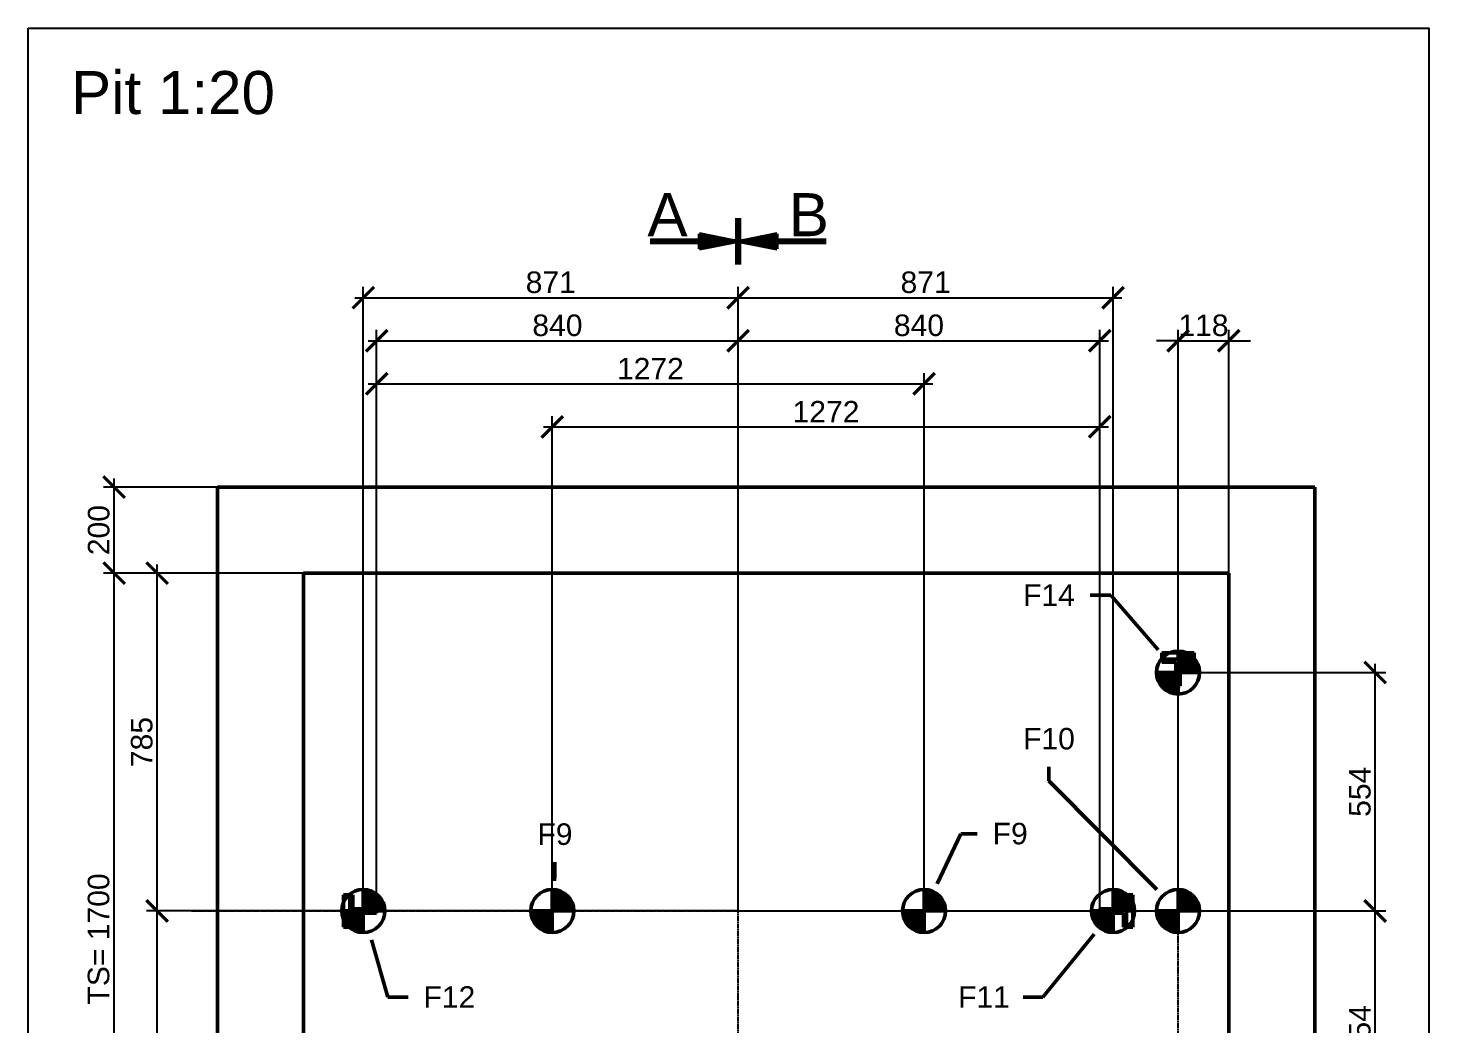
# Model space of a CAD drawing. Header units: millimetres. Extents: x -2854 to 202754, y -48725 to 27067.
# Drawn here: x 7482 to 10737, y -41359 to -39042 of the extents above; entities that cross this region are included whole.
import ezdxf

# ---------------------------------------------------------------- set-up
doc = ezdxf.new("R2010")
doc.units = ezdxf.units.MM
doc.linetypes.add('AM_ISO08W050', pattern=[18, 12, -1.5, 3, -1.5])
for name, color, linetype, lineweight in [('AM_0', 7, 'Continuous', 50), ('AM_5', 3, 'Continuous', 25), ('LDCar-AM_0', 7, 'Continuous', 50), ('LDCar-AM_7', 4, 'AM_ISO08W050', 25), ('LDGuides-AM_0', 7, 'Continuous', 50), ('LDShaft-AM_0', 7, 'Continuous', 50), ('LDShaft-AM_5', 3, 'Continuous', 25), ('LDShaft-AM_7', 4, 'AM_ISO08W050', 25)]:
    doc.layers.add(name, color=color, linetype=linetype, lineweight=lineweight)
doc.layers.add('AM_VIEWS', color=1, linetype='Continuous', lineweight=25, plot=False)
doc.styles.add('LD', font='ARIALUNI.ttf')
doc.styles.get("Standard").update_dxf_attribs({"font": 'ARIALUNI.ttf'})
doc.dimstyles.new('LIFT', dxfattribs={"dimtxt": 2.5, "dimasz": 2.5, "dimexe": 1.25, "dimexo": 0, "dimgap": 0.5, "dimtad": 1, "dimdec": 0, "dimzin": 1, "dimdsep": 46, "dimtxsty": 'LD', "dimblk": 'ARCHTICK', "dimcen": 0, "dimdle": 1, "dimclrd": 3, "dimclre": 3, "dimclrt": 4, "dimadec": 0, "dimazin": 0, "dimtp": 0.1, "dimtm": 0.1, "dimtfac": 0.71, "dimtdec": 0, "dimtix": 1, "dimtmove": 0, "dimatfit": 3, "dimfxl": 1, "dimtolj": 1, "dimarcsym": 0})
doc.dimstyles.new('LIFT$0', dxfattribs={"dimtxt": 2.5, "dimasz": 2.5, "dimexe": 1.25, "dimexo": 0, "dimgap": 0.5, "dimtad": 1, "dimdec": 0, "dimzin": 1, "dimdsep": 46, "dimtxsty": 'LD', "dimblk1": 'ARCHTICK', "dimblk2": 'ARCHTICK', "dimsah": 1, "dimcen": 0, "dimdle": 1, "dimclrd": 3, "dimclre": 3, "dimclrt": 4, "dimadec": 0, "dimazin": 0, "dimtp": 0.1, "dimtm": 0.1, "dimtfac": 0.71, "dimtdec": 0, "dimtix": 1, "dimtmove": 0, "dimatfit": 3, "dimfxl": 1, "dimtolj": 1, "dimarcsym": 0})

# ---------------------------------------------------------------- blocks, each defined once
blk = doc.blocks.new('LD_20260610082219_00000029')
at = {"layer": 'LDShaft-AM_0'}
for p, q in [((0, 1900), (-200, 1900)), ((-200, 1900), (-200, -200)), ((2150, 1900), (0, 1900)), ((2350, 1900), (2150, 1900)), ((2350, -200), (2350, 1900)), ((0, 1700), (0, 0)), ((0, 0), (0, 1700)), ((0, 1700), (2150, 1700)), ((2150, 0), (2150, 1700)), ((2150, 1700), (2150, 0)), ((0, 0), (2150, 0)), ((420, 0), (0, 0)), ((1600, 0), (420, 0)), ((420, -200), (420, 0)), ((1662.5, 0), (1600, 0)), ((1600, 0), (1600, -200)), ((1687.5, 0), (1662.5, 0)), ((1662.5, -200), (1662.5, 0)), ((2150, 0), (1687.5, 0)), ((1687.5, 0), (1687.5, -200)), ((-200, -200), (0, -200)), ((0, -200), (420, -200)), ((420, -200), (1600, -200)), ((1600, -200), (1662.5, -200)), ((1662.5, -200), (1687.5, -200)), ((1687.5, -200), (2150, -200)), ((2150, -200), (2350, -200))]:
    blk.add_line(p, q, dxfattribs=at)
blk = doc.blocks.new('LD_20260610082219_0000002D')
at = {"layer": 'LDGuides-AM_0'}
for p, q in [((31, 37.5), (24, 37.5)), ((24, 37.5), (24, 5)), ((31, -37.5), (31, 37.5)), ((24, 5), (-31, 5)), ((-31, 5), (-31, -5)), ((-31, -5), (24, -5)), ((24, -5), (24, -37.5)), ((24, -37.5), (31, -37.5))]:
    blk.add_line(p, q, dxfattribs=at)
blk = doc.blocks.new('LD_20260610082219_0000002E')
at = {"layer": 'AM_0'}
for p, q in [((15, 37.5), (0, 37.5)), ((0, 37.5), (0, -37.5)), ((15, -37.5), (15, 37.5)), ((0, -37.5), (15, -37.5))]:
    blk.add_line(p, q, dxfattribs=at)
blk = doc.blocks.new('LD_FORCE_TOP')
for p, q in [((0, 50), (0, -50)), ((0, 44.2), (5.5, 49.7)), ((0, 35.4), (12.9, 48.3)), ((0, 26.5), (19.5, 46)), ((0, 17.7), (25.4, 43.1)), ((0, 8.8), (30.7, 39.5)), ((0, 0), (35.4, 35.4)), ((-50, 0), (50, 0)), ((-49.7, -5.5), (-44.2, 0)), ((-48.3, -12.9), (-35.4, 0)), ((-46, -19.5), (-26.5, 0)), ((-43.1, -25.4), (-17.7, 0)), ((-39.5, -30.7), (-8.8, 0)), ((8.8, 0), (39.5, 30.7)), ((17.7, 0), (43.1, 25.4)), ((26.5, 0), (46, 19.5)), ((35.4, 0), (48.3, 12.9)), ((44.2, 0), (49.7, 5.5)), ((-35.4, -35.4), (0, 0)), ((-30.7, -39.5), (0, -8.8)), ((-25.4, -43.1), (0, -17.7)), ((-19.5, -46), (0, -26.5)), ((-12.9, -48.3), (0, -35.4)), ((-5.5, -49.7), (0, -44.2))]:
    blk.add_line(p, q)
blk.add_circle((0, 0), 50)
blk.add_solid([(0, 0), (0, 0), (0, 0)])
blk = doc.blocks.new('LD_20260610082219_00000031')
at = {"layer": 'LDCar-AM_0'}
blk.add_blockref('LD_FORCE_TOP', (0, 0), dxfattribs=at)
blk = doc.blocks.new('LD_20260610082219_00000033')
at = {"layer": 'LDGuides-AM_0'}
for p, q in [((-24, 37.5), (-31, 37.5)), ((-31, 37.5), (-31, -37.5)), ((-24, 5), (-24, 37.5)), ((31, 5), (-24, 5)), ((31, -5), (31, 5)), ((-24, -5), (31, -5)), ((-24, -37.5), (-24, -5)), ((-31, -37.5), (-24, -37.5))]:
    blk.add_line(p, q, dxfattribs=at)
blk = doc.blocks.new('LD_20260610082219_00000034')
at = {"layer": 'AM_0'}
for p, q in [((0, 37.5), (-15, 37.5)), ((-15, 37.5), (-15, -37.5)), ((0, -37.5), (0, 37.5)), ((-15, -37.5), (0, -37.5))]:
    blk.add_line(p, q, dxfattribs=at)
blk = doc.blocks.new('LD_20260610082219_00000037')
at = {"layer": 'LDCar-AM_0'}
blk.add_blockref('LD_FORCE_TOP', (0, 0), dxfattribs=at)
blk = doc.blocks.new('LD_20260610082219_0000003B')
at = {"layer": 'LDCar-AM_0'}
blk.add_blockref('LD_FORCE_TOP', (0, 0), dxfattribs=at)
blk = doc.blocks.new('LD_20260610082219_0000003F')
at = {"layer": 'LDCar-AM_0'}
blk.add_blockref('LD_FORCE_TOP', (0, 0), dxfattribs=at)
blk = doc.blocks.new('LD_20260610082219_00000040')
at = {"layer": 'LDShaft-AM_7'}
for p, q in [((0, -1175), (0, 1045)), ((-1270, 0), (1400, 0))]:
    blk.add_line(p, q, dxfattribs=at)
blk = doc.blocks.new('LD_20260610082219_00000044')
at = {"layer": 'LDCar-AM_7'}
blk.add_line((0, -614), (0, 614), dxfattribs=at)
blk = doc.blocks.new('LD_20260610082219_0000004C')
at = {"layer": 'LDGuides-AM_0'}
for p, q in [((37.5, 31), (-37.5, 31)), ((-37.5, 31), (-37.5, 24)), ((-37.5, 24), (-5, 24)), ((-5, 24), (-5, -31)), ((5, -31), (5, 24)), ((5, 24), (37.5, 24)), ((37.5, 24), (37.5, 31)), ((-5, -31), (5, -31))]:
    blk.add_line(p, q, dxfattribs=at)
blk = doc.blocks.new('LD_20260610082219_0000004D')
at = {"layer": 'AM_0'}
for p, q in [((37.5, 15), (-37.5, 15)), ((-37.5, 15), (-37.5, 0)), ((-37.5, 0), (37.5, 0)), ((37.5, 0), (37.5, 15))]:
    blk.add_line(p, q, dxfattribs=at)
blk = doc.blocks.new('LD_20260610082219_00000050')
at = {"layer": 'LDCar-AM_0'}
blk.add_blockref('LD_FORCE_TOP', (0, 0), dxfattribs=at)
blk = doc.blocks.new('LD_20260610082219_00000054')
at = {"layer": 'LDCar-AM_0'}
blk.add_blockref('LD_FORCE_TOP', (0, 0), dxfattribs=at)
blk = doc.blocks.new('_ArchTick')
at = {"color": 0, "linetype": 'ByBlock', "const_width": 0.15}
blk.add_lwpolyline([(-0.5, -0.5), (0.5, 0.5)], dxfattribs=at)
blk = doc.blocks.new('*D1542')
at = {"layer": 'Defpoints', "color": 0, "transparency": 16777216}
for p in [(7781.8, -41093.8), (9131.8, -41093.8), (9131.8, -42008.8)]:
    blk.add_point(p, dxfattribs=at)
at = {"layer": 'LDShaft-AM_5', "color": 3, "lineweight": -2, "transparency": 16777216}
for p, q in [((7781.8, -42028.8), (7781.8, -41073.8)), ((9131.8, -41093.8), (7756.8, -41093.8)), ((9131.8, -42008.8), (7756.8, -42008.8))]:
    blk.add_line(p, q, dxfattribs=at)
at = {"layer": 'LDShaft-AM_5', "color": 3, "lineweight": -2, "transparency": 16777216, "xscale": 50, "yscale": 50, "zscale": 50}
for p, rotation in [((7781.8, -41093.8), 90), ((7781.8, -42008.8), 270)]:
    blk.add_blockref('_ArchTick', p, dxfattribs=dict(at, rotation=rotation))
at = {"layer": 'LDShaft-AM_5', "color": 4, "transparency": 16777216, "insert": (7746.2, -41551.3), "char_height": 50, "attachment_point": 5, "rotation": 90, "style": 'LD'}
blk.add_mtext('\\A1;915', dxfattribs=at)
blk = doc.blocks.new('*D1543')
at = {"layer": 'Defpoints', "color": 0, "transparency": 16777216}
for p in [(7781.8, -40308.8), (9131.8, -40308.8), (7806.8, -41093.8)]:
    blk.add_point(p, dxfattribs=at)
at = {"layer": 'LDShaft-AM_5', "color": 3, "lineweight": -2, "transparency": 16777216}
for p, q in [((7781.8, -41113.8), (7781.8, -40288.8)), ((9131.8, -40308.8), (7756.8, -40308.8)), ((7806.8, -41093.8), (7756.8, -41093.8))]:
    blk.add_line(p, q, dxfattribs=at)
at = {"layer": 'LDShaft-AM_5', "color": 3, "lineweight": -2, "transparency": 16777216, "xscale": 50, "yscale": 50, "zscale": 50}
for p, rotation in [((7781.8, -40308.8), 90), ((7781.8, -41093.8), 270)]:
    blk.add_blockref('_ArchTick', p, dxfattribs=dict(at, rotation=rotation))
at = {"layer": 'LDShaft-AM_5', "color": 4, "transparency": 16777216, "insert": (7746.2, -40701.3), "char_height": 50, "attachment_point": 5, "rotation": 90, "style": 'LD'}
blk.add_mtext('\\A1;785', dxfattribs=at)
blk = doc.blocks.new('*D1545')
at = {"layer": 'Defpoints', "color": 0, "transparency": 16777216}
for p in [(7681.8, -40308.8), (8121.8, -40308.8), (8121.8, -42008.8)]:
    blk.add_point(p, dxfattribs=at)
at = {"layer": 'LDShaft-AM_5', "color": 3, "lineweight": -2, "transparency": 16777216}
for p, q in [((7681.8, -42028.8), (7681.8, -40288.8)), ((8121.8, -40308.8), (7656.8, -40308.8)), ((8121.8, -42008.8), (7656.8, -42008.8))]:
    blk.add_line(p, q, dxfattribs=at)
at = {"layer": 'LDShaft-AM_5', "color": 3, "lineweight": -2, "transparency": 16777216, "xscale": 50, "yscale": 50, "zscale": 50}
for p, rotation in [((7681.8, -40308.8), 90), ((7681.8, -42008.8), 270)]:
    blk.add_blockref('_ArchTick', p, dxfattribs=dict(at, rotation=rotation))
at = {"layer": 'LDShaft-AM_5', "color": 4, "transparency": 16777216, "insert": (7645.9, -41158.8), "char_height": 50, "attachment_point": 5, "rotation": 90, "style": 'LD'}
blk.add_mtext('\\A1;TS= 1700', dxfattribs=at)
blk = doc.blocks.new('*D1546')
at = {"layer": 'Defpoints', "color": 0, "transparency": 16777216}
for p in [(10271.8, -39768.8), (10153.8, -41093.8), (10271.8, -41093.8)]:
    blk.add_point(p, dxfattribs=at)
at = {"layer": 'LDShaft-AM_5', "color": 3, "lineweight": -2, "transparency": 16777216}
for p, q in [((10153.8, -39768.8), (10103.8, -39768.8)), ((10153.8, -41093.8), (10153.8, -39743.8)), ((10153.8, -39768.8), (10271.8, -39768.8)), ((10271.8, -41093.8), (10271.8, -39743.8)), ((10271.8, -39768.8), (10321.8, -39768.8))]:
    blk.add_line(p, q, dxfattribs=at)
at = {"layer": 'LDShaft-AM_5', "color": 3, "lineweight": -2, "transparency": 16777216, "xscale": 50, "yscale": 50, "zscale": 50}
blk.add_blockref('_ArchTick', (10153.8, -39768.8), dxfattribs=at)
at = {"layer": 'LDShaft-AM_5', "color": 3, "lineweight": -2, "transparency": 16777216, "xscale": 50, "yscale": 50, "zscale": 50, "rotation": 180}
blk.add_blockref('_ArchTick', (10271.8, -39768.8), dxfattribs=at)
at = {"layer": 'LDShaft-AM_5', "color": 4, "transparency": 16777216, "insert": (10212.8, -39733.2), "char_height": 50, "attachment_point": 5, "style": 'LD'}
blk.add_mtext('\\A1;118', dxfattribs=at)
blk = doc.blocks.new('*D1547')
at = {"layer": 'AM_5', "color": 3, "lineweight": -2, "transparency": 16777216}
for p, q in [((9131.8, -41093.8), (9131.8, -39643.8)), ((10002.8, -41093.8), (10002.8, -39643.8)), ((9111.8, -39668.8), (10022.8, -39668.8))]:
    blk.add_line(p, q, dxfattribs=at)
at = {"layer": 'Defpoints', "color": 0, "transparency": 16777216}
for p in [(10002.8, -39668.8), (9131.8, -41093.8), (10002.8, -41093.8)]:
    blk.add_point(p, dxfattribs=at)
at = {"layer": 'AM_5', "color": 3, "lineweight": -2, "transparency": 16777216, "xscale": 50, "yscale": 50, "zscale": 50, "rotation": 180}
blk.add_blockref('_ArchTick', (9131.8, -39668.8), dxfattribs=at)
at = {"layer": 'AM_5', "color": 3, "lineweight": -2, "transparency": 16777216, "xscale": 50, "yscale": 50, "zscale": 50}
blk.add_blockref('_ArchTick', (10002.8, -39668.8), dxfattribs=at)
at = {"layer": 'AM_5', "color": 4, "transparency": 16777216, "insert": (9567.3, -39633.2), "char_height": 50, "attachment_point": 5, "style": 'LD'}
blk.add_mtext('\\A1;871', dxfattribs=at)
blk = doc.blocks.new('*D1548')
at = {"layer": 'AM_5', "color": 3, "lineweight": -2, "transparency": 16777216}
for p, q in [((10611.8, -41667.8), (10611.8, -41073.8)), ((9131.8, -41093.8), (10636.8, -41093.8)), ((10153.8, -41647.8), (10636.8, -41647.8))]:
    blk.add_line(p, q, dxfattribs=at)
at = {"layer": 'Defpoints', "color": 0, "transparency": 16777216}
for p in [(9131.8, -41093.8), (10611.8, -41093.8), (10153.8, -41647.8)]:
    blk.add_point(p, dxfattribs=at)
at = {"layer": 'AM_5', "color": 3, "lineweight": -2, "transparency": 16777216, "xscale": 50, "yscale": 50, "zscale": 50}
for p, rotation in [((10611.8, -41093.8), 90), ((10611.8, -41647.8), 270)]:
    blk.add_blockref('_ArchTick', p, dxfattribs=dict(at, rotation=rotation))
at = {"layer": 'AM_5', "color": 4, "transparency": 16777216, "insert": (10576.4, -41370.8), "char_height": 50, "attachment_point": 5, "rotation": 90, "style": 'LD'}
blk.add_mtext('\\A1;554', dxfattribs=at)
blk = doc.blocks.new('*D1549')
at = {"layer": 'AM_5', "color": 3, "lineweight": -2, "transparency": 16777216}
for p, q in [((10611.8, -41113.8), (10611.8, -40519.8)), ((10153.8, -40539.8), (10636.8, -40539.8)), ((9131.8, -41093.8), (10636.8, -41093.8))]:
    blk.add_line(p, q, dxfattribs=at)
at = {"layer": 'Defpoints', "color": 0, "transparency": 16777216}
for p in [(10153.8, -40539.8), (10611.8, -40539.8), (9131.8, -41093.8)]:
    blk.add_point(p, dxfattribs=at)
at = {"layer": 'AM_5', "color": 3, "lineweight": -2, "transparency": 16777216, "xscale": 50, "yscale": 50, "zscale": 50}
for p, rotation in [((10611.8, -40539.8), 90), ((10611.8, -41093.8), 270)]:
    blk.add_blockref('_ArchTick', p, dxfattribs=dict(at, rotation=rotation))
at = {"layer": 'AM_5', "color": 4, "transparency": 16777216, "insert": (10576.4, -40816.8), "char_height": 50, "attachment_point": 5, "rotation": 90, "style": 'LD'}
blk.add_mtext('\\A1;554', dxfattribs=at)
blk = doc.blocks.new('*D1552')
at = {"layer": 'AM_5', "color": 3, "lineweight": -2, "transparency": 16777216}
for p, q in [((8271.8, -39868.8), (9583.8, -39868.8)), ((8291.8, -41093.8), (8291.8, -39843.8)), ((9563.8, -41093.8), (9563.8, -39843.8))]:
    blk.add_line(p, q, dxfattribs=at)
at = {"layer": 'Defpoints', "color": 0, "transparency": 16777216}
for p in [(9563.8, -39868.8), (8291.8, -41093.8), (9563.8, -41093.8)]:
    blk.add_point(p, dxfattribs=at)
at = {"layer": 'AM_5', "color": 3, "lineweight": -2, "transparency": 16777216, "xscale": 50, "yscale": 50, "zscale": 50, "rotation": 180}
blk.add_blockref('_ArchTick', (8291.8, -39868.8), dxfattribs=at)
at = {"layer": 'AM_5', "color": 3, "lineweight": -2, "transparency": 16777216, "xscale": 50, "yscale": 50, "zscale": 50}
blk.add_blockref('_ArchTick', (9563.8, -39868.8), dxfattribs=at)
at = {"layer": 'AM_5', "color": 4, "transparency": 16777216, "insert": (8927.8, -39833.7), "char_height": 50, "attachment_point": 5, "style": 'LD'}
blk.add_mtext('\\A1;1272', dxfattribs=at)
blk = doc.blocks.new('*D1553')
at = {"layer": 'AM_5', "color": 3, "lineweight": -2, "transparency": 16777216}
for p, q in [((8271.8, -39768.8), (9151.8, -39768.8)), ((8291.8, -41088.8), (8291.8, -39743.8)), ((9131.8, -41093.8), (9131.8, -39743.8))]:
    blk.add_line(p, q, dxfattribs=at)
at = {"layer": 'Defpoints', "color": 0, "transparency": 16777216}
for p in [(9131.8, -39768.8), (8291.8, -41088.8), (9131.8, -41093.8)]:
    blk.add_point(p, dxfattribs=at)
at = {"layer": 'AM_5', "color": 3, "lineweight": -2, "transparency": 16777216, "xscale": 50, "yscale": 50, "zscale": 50, "rotation": 180}
blk.add_blockref('_ArchTick', (8291.8, -39768.8), dxfattribs=at)
at = {"layer": 'AM_5', "color": 3, "lineweight": -2, "transparency": 16777216, "xscale": 50, "yscale": 50, "zscale": 50}
blk.add_blockref('_ArchTick', (9131.8, -39768.8), dxfattribs=at)
at = {"layer": 'AM_5', "color": 4, "transparency": 16777216, "insert": (8711.8, -39733.2), "char_height": 50, "attachment_point": 5, "style": 'LD'}
blk.add_mtext('\\A1;840', dxfattribs=at)
blk = doc.blocks.new('*D1554')
at = {"layer": 'AM_5', "color": 3, "lineweight": -2, "transparency": 16777216}
for p, q in [((8679.8, -39968.8), (9991.8, -39968.8)), ((8699.8, -41093.8), (8699.8, -39943.8)), ((9971.8, -41093.8), (9971.8, -39943.8))]:
    blk.add_line(p, q, dxfattribs=at)
at = {"layer": 'Defpoints', "color": 0, "transparency": 16777216}
for p in [(9971.8, -39968.8), (8699.8, -41093.8), (9971.8, -41093.8)]:
    blk.add_point(p, dxfattribs=at)
at = {"layer": 'AM_5', "color": 3, "lineweight": -2, "transparency": 16777216, "xscale": 50, "yscale": 50, "zscale": 50, "rotation": 180}
blk.add_blockref('_ArchTick', (8699.8, -39968.8), dxfattribs=at)
at = {"layer": 'AM_5', "color": 3, "lineweight": -2, "transparency": 16777216, "xscale": 50, "yscale": 50, "zscale": 50}
blk.add_blockref('_ArchTick', (9971.8, -39968.8), dxfattribs=at)
at = {"layer": 'AM_5', "color": 4, "transparency": 16777216, "insert": (9335.8, -39933.7), "char_height": 50, "attachment_point": 5, "style": 'LD'}
blk.add_mtext('\\A1;1272', dxfattribs=at)
blk = doc.blocks.new('*D1555')
at = {"layer": 'AM_5', "color": 3, "lineweight": -2, "transparency": 16777216}
for p, q in [((9111.8, -39768.8), (9991.8, -39768.8)), ((9131.8, -41093.8), (9131.8, -39743.8)), ((9971.8, -41088.8), (9971.8, -39743.8))]:
    blk.add_line(p, q, dxfattribs=at)
at = {"layer": 'Defpoints', "color": 0, "transparency": 16777216}
for p in [(9971.8, -39768.8), (9131.8, -41093.8), (9971.8, -41088.8)]:
    blk.add_point(p, dxfattribs=at)
at = {"layer": 'AM_5', "color": 3, "lineweight": -2, "transparency": 16777216, "xscale": 50, "yscale": 50, "zscale": 50, "rotation": 180}
blk.add_blockref('_ArchTick', (9131.8, -39768.8), dxfattribs=at)
at = {"layer": 'AM_5', "color": 3, "lineweight": -2, "transparency": 16777216, "xscale": 50, "yscale": 50, "zscale": 50}
blk.add_blockref('_ArchTick', (9971.8, -39768.8), dxfattribs=at)
at = {"layer": 'AM_5', "color": 4, "transparency": 16777216, "insert": (9551.8, -39733.2), "char_height": 50, "attachment_point": 5, "style": 'LD'}
blk.add_mtext('\\A1;840', dxfattribs=at)
blk = doc.blocks.new('*D1556')
at = {"layer": 'AM_5', "color": 3, "lineweight": -2, "transparency": 16777216}
for p, q in [((8260.8, -41093.8), (8260.8, -39643.8)), ((9131.8, -41093.8), (9131.8, -39643.8)), ((8240.8, -39668.8), (9151.8, -39668.8))]:
    blk.add_line(p, q, dxfattribs=at)
at = {"layer": 'Defpoints', "color": 0, "transparency": 16777216}
for p in [(9131.8, -39668.8), (8260.8, -41093.8), (9131.8, -41093.8)]:
    blk.add_point(p, dxfattribs=at)
at = {"layer": 'AM_5', "color": 3, "lineweight": -2, "transparency": 16777216, "xscale": 50, "yscale": 50, "zscale": 50, "rotation": 180}
blk.add_blockref('_ArchTick', (8260.8, -39668.8), dxfattribs=at)
at = {"layer": 'AM_5', "color": 3, "lineweight": -2, "transparency": 16777216, "xscale": 50, "yscale": 50, "zscale": 50}
blk.add_blockref('_ArchTick', (9131.8, -39668.8), dxfattribs=at)
at = {"layer": 'AM_5', "color": 4, "transparency": 16777216, "insert": (8696.3, -39633.2), "char_height": 50, "attachment_point": 5, "style": 'LD'}
blk.add_mtext('\\A1;871', dxfattribs=at)
blk = doc.blocks.new('*D1558')
at = {"layer": 'Defpoints', "color": 0, "transparency": 16777216}
for p in [(7681.8, -40108.8), (7921.8, -40108.8), (8121.8, -40308.8)]:
    blk.add_point(p, dxfattribs=at)
at = {"layer": 'LDShaft-AM_5', "color": 3, "lineweight": -2, "transparency": 16777216}
for p, q in [((7681.8, -40328.8), (7681.8, -40088.8)), ((7921.8, -40108.8), (7656.8, -40108.8)), ((8121.8, -40308.8), (7656.8, -40308.8))]:
    blk.add_line(p, q, dxfattribs=at)
at = {"layer": 'LDShaft-AM_5', "color": 3, "lineweight": -2, "transparency": 16777216, "xscale": 50, "yscale": 50, "zscale": 50}
for p, rotation in [((7681.8, -40108.8), 90), ((7681.8, -40308.8), 270)]:
    blk.add_blockref('_ArchTick', p, dxfattribs=dict(at, rotation=rotation))
at = {"layer": 'LDShaft-AM_5', "color": 4, "transparency": 16777216, "insert": (7646.2, -40208.8), "char_height": 50, "attachment_point": 5, "rotation": 90, "style": 'LD'}
blk.add_mtext('\\A1;200', dxfattribs=at)
blk = doc.blocks.new('LD_20260610082219_00000055')
at = {"layer": 'LDShaft-AM_0'}
for p, q in [((1836.7, 860.8), (1717.6, 715)), ((1717.6, 715), (1672.1, 715))]:
    blk.add_line(p, q, dxfattribs=at)
blk.add_solid([(1881, 915), (1845.7, 853.4), (1827.7, 868.2), (1881, 915)], dxfattribs=at)
at = {"layer": 'LDShaft-AM_0', "insert": (1581, 715), "char_height": 50, "attachment_point": 5, "style": 'LD'}
blk.add_mtext('\\fArial Unicode MS|b0|i0;\\l\\C256;F11', dxfattribs=at)
blk = doc.blocks.new('LD_20260610082219_00000056')
at = {"layer": 'LDShaft-AM_0'}
for p, q in [((1472, 978.2), (1527.3, 1094.5)), ((1527.3, 1094.5), (1565.5, 1094.5))]:
    blk.add_line(p, q, dxfattribs=at)
blk.add_solid([(1442, 915), (1461.5, 983.2), (1482.6, 973.2), (1442, 915)], dxfattribs=at)
at = {"layer": 'LDShaft-AM_0', "insert": (1642, 1094.5), "char_height": 50, "attachment_point": 5, "style": 'LD'}
blk.add_mtext('\\fArial Unicode MS|b0|i0;\\l\\C256;F9', dxfattribs=at)
blk = doc.blocks.new('LD_20260610082219_00000057')
at = {"layer": 'LDShaft-AM_0'}
for p, q in [((584.3, 995.7), (584.3, 1028.2)), ((583.4, 984.8), (584.3, 995.7))]:
    blk.add_line(p, q, dxfattribs=at)
blk.add_solid([(578, 915), (571.8, 985.7), (595, 983.9), (578, 915)], dxfattribs=at)
at = {"layer": 'LDShaft-AM_0', "insert": (584.3, 1093.2), "char_height": 50, "attachment_point": 5, "style": 'LD'}
blk.add_mtext('\\fArial Unicode MS|b0|i0;\\l\\C256;F9', dxfattribs=at)
blk = doc.blocks.new('LD_20260610082219_00000058')
at = {"layer": 'LDShaft-AM_0'}
for p, q in [((158.1, 847.6), (195.6, 715)), ((195.6, 715), (243.4, 715))]:
    blk.add_line(p, q, dxfattribs=at)
blk.add_solid([(139, 915), (169.3, 850.8), (146.8, 844.5), (139, 915)], dxfattribs=at)
at = {"layer": 'LDShaft-AM_0', "insert": (339, 715), "char_height": 50, "attachment_point": 5, "style": 'LD'}
blk.add_mtext('\\fArial Unicode MS|b0|i0;\\l\\C256;F12', dxfattribs=at)
blk = doc.blocks.new('LD_20260610082219_00000059')
at = {"layer": 'LDShaft-AM_0'}
for p, q in [((1875.7, 1649), (1827.8, 1649)), ((1986.1, 1521.9), (1875.7, 1649))]:
    blk.add_line(p, q, dxfattribs=at)
blk.add_solid([(2032, 1469), (1977.3, 1514.2), (1994.9, 1529.5), (2032, 1469)], dxfattribs=at)
at = {"layer": 'LDShaft-AM_0', "insert": (1732, 1649), "char_height": 50, "attachment_point": 5, "style": 'LD'}
blk.add_mtext('\\fArial Unicode MS|b0|i0;\\l\\C256;F14', dxfattribs=at)
blk = doc.blocks.new('EMBED1761')
for p, q in [((-0.14, -2.65), (-0.14, 2.74)), ((-0.09, -2.65), (-0.09, 2.74)), ((-0.05, -2.65), (-0.05, 2.74)), ((0, -2.65), (0, 2.74)), ((0.05, -2.65), (0.05, 2.74)), ((0.09, -2.65), (0.09, 2.74)), ((0.14, -2.65), (0.14, 2.74)), ((4.49, 0.91), (0.14, 0.05)), ((4.49, -0.82), (0.14, 0.05)), ((10.22, 0.05), (0.14, 0.05)), ((10.22, 0.09), (0.37, 0.09)), ((10.22, 0), (0.37, 0)), ((10.22, 0.14), (0.61, 0.14)), ((10.22, 0.19), (0.84, 0.19)), ((4.49, 0.23), (1.07, 0.23)), ((4.49, 0.28), (1.31, 0.28)), ((4.49, 0.33), (1.54, 0.33)), ((4.49, 0.37), (1.78, 0.37)), ((4.49, 0.42), (2.01, 0.42)), ((4.49, 0.46), (2.24, 0.46)), ((4.49, 0.51), (2.48, 0.51)), ((4.49, 0.56), (2.71, 0.56)), ((4.49, 0.6), (2.95, 0.6)), ((4.49, 0.65), (3.18, 0.65)), ((4.49, 0.7), (3.41, 0.7)), ((4.49, 0.74), (3.65, 0.74)), ((4.49, 0.79), (3.88, 0.79)), ((4.49, 0.84), (4.11, 0.84)), ((4.49, 0.88), (4.35, 0.88)), ((4.49, 0.91), (4.49, 0.05)), ((4.49, 0.05), (4.49, -0.82)), ((10.22, -0.05), (0.61, -0.05)), ((10.22, -0.09), (0.84, -0.09)), ((4.49, -0.14), (1.07, -0.14)), ((4.49, -0.19), (1.31, -0.19)), ((4.49, -0.23), (1.54, -0.23)), ((4.49, -0.28), (1.78, -0.28)), ((4.49, -0.33), (2.01, -0.33)), ((4.49, -0.37), (2.24, -0.37)), ((4.49, -0.42), (2.48, -0.42)), ((4.49, -0.46), (2.71, -0.46)), ((4.49, -0.51), (2.95, -0.51)), ((4.49, -0.56), (3.18, -0.56)), ((4.49, -0.6), (3.41, -0.6)), ((4.49, -0.65), (3.65, -0.65)), ((4.49, -0.7), (3.88, -0.7)), ((4.49, -0.74), (4.11, -0.74)), ((4.49, -0.79), (4.35, -0.79))]:
    blk.add_line(p, q)
blk.add_text('B', height=5).set_placement((5.88, 0.65))
blk = doc.blocks.new('LD_20260610082219_0000005A')
at = {"layer": 'LDShaft-AM_0'}
for p, q in [((1732, 1217.5), (1732, 1250)), ((1982.7, 964.7), (1732, 1217.5))]:
    blk.add_line(p, q, dxfattribs=at)
blk.add_solid([(2032, 915), (1974.4, 956.5), (1991, 972.9), (2032, 915)], dxfattribs=at)
at = {"layer": 'LDShaft-AM_0', "insert": (1732, 1315), "char_height": 50, "attachment_point": 5, "style": 'LD'}
blk.add_mtext('\\fArial Unicode MS|b0|i0;\\l\\C256;F10', dxfattribs=at)
blk = doc.blocks.new('DWG_CMC_ARROW_A_LEFT')
for p, q in [((-0.14, -2.65), (-0.14, 2.74)), ((-0.09, -2.65), (-0.09, 2.74)), ((-0.05, -2.65), (-0.05, 2.74)), ((0, -2.65), (0, 2.74)), ((0.05, -2.65), (0.05, 2.74)), ((0.09, -2.65), (0.09, 2.74)), ((0.14, -2.65), (0.14, 2.74)), ((4.49, 0.91), (0.14, 0.05)), ((4.49, -0.82), (0.14, 0.05)), ((10.22, 0.05), (0.14, 0.05)), ((10.22, 0.09), (0.37, 0.09)), ((10.22, 0), (0.37, 0)), ((10.22, 0.14), (0.61, 0.14)), ((10.22, 0.19), (0.84, 0.19)), ((4.49, 0.23), (1.07, 0.23)), ((4.49, 0.28), (1.31, 0.28)), ((4.49, 0.33), (1.54, 0.33)), ((4.49, 0.37), (1.78, 0.37)), ((4.49, 0.42), (2.01, 0.42)), ((4.49, 0.46), (2.24, 0.46)), ((4.49, 0.51), (2.48, 0.51)), ((4.49, 0.56), (2.71, 0.56)), ((4.49, 0.6), (2.95, 0.6)), ((4.49, 0.65), (3.18, 0.65)), ((4.49, 0.7), (3.41, 0.7)), ((4.49, 0.74), (3.65, 0.74)), ((4.49, 0.79), (3.88, 0.79)), ((4.49, 0.84), (4.11, 0.84)), ((4.49, 0.88), (4.35, 0.88)), ((4.49, 0.91), (4.49, 0.05)), ((4.49, 0.05), (4.49, -0.82)), ((10.22, -0.05), (0.61, -0.05)), ((10.22, -0.09), (0.84, -0.09)), ((4.49, -0.14), (1.07, -0.14)), ((4.49, -0.19), (1.31, -0.19)), ((4.49, -0.23), (1.54, -0.23)), ((4.49, -0.28), (1.78, -0.28)), ((4.49, -0.33), (2.01, -0.33)), ((4.49, -0.37), (2.24, -0.37)), ((4.49, -0.42), (2.48, -0.42)), ((4.49, -0.46), (2.71, -0.46)), ((4.49, -0.51), (2.95, -0.51)), ((4.49, -0.56), (3.18, -0.56)), ((4.49, -0.6), (3.41, -0.6)), ((4.49, -0.65), (3.65, -0.65)), ((4.49, -0.7), (3.88, -0.7)), ((4.49, -0.74), (4.11, -0.74)), ((4.49, -0.79), (4.35, -0.79))]:
    blk.add_line(p, q)
blk.add_text('A', height=5).set_placement((5.88, 0.65))

msp = doc.modelspace()

# ---------------------------------------------------------------- linework, layer by layer
at = {"layer": 'AM_VIEWS'}
msp.add_lwpolyline([(7481.8, -39042.1), (10736.8, -39042.1), (10736.8, -43033.8), (7481.8, -43033.8)], close=True, dxfattribs=at)

# ---------------------------------------------------------------- block references
for name, p in [('LD_20260610082219_00000040', (9131.8, -41093.8)), ('LD_20260610082219_00000029', (8121.8, -42008.8)), ('LD_20260610082219_00000059', (8121.8, -42008.8)), ('LD_20260610082219_00000050', (10153.8, -40539.8)), ('LD_20260610082219_00000044', (10153.8, -41093.8)), ('LD_20260610082219_0000004D', (10153.8, -40508.8)), ('LD_20260610082219_0000004C', (10153.8, -40539.8)), ('LD_20260610082219_0000005A', (8121.8, -42008.8)), ('LD_20260610082219_00000057', (8121.8, -42008.8)), ('LD_20260610082219_00000056', (8121.8, -42008.8)), ('LD_20260610082219_00000037', (8260.8, -41093.8)), ('LD_20260610082219_0000003F', (8699.8, -41093.8)), ('LD_20260610082219_0000003B', (9563.8, -41093.8)), ('LD_20260610082219_00000031', (10002.8, -41093.8)), ('LD_20260610082219_00000054', (10153.8, -41093.8)), ('LD_20260610082219_00000034', (8229.8, -41093.8)), ('LD_20260610082219_00000033', (8260.8, -41093.8)), ('LD_20260610082219_0000002D', (10002.8, -41093.8)), ('LD_20260610082219_0000002E', (10033.8, -41093.8)), ('LD_20260610082219_00000058', (8121.8, -42008.8)), ('LD_20260610082219_00000055', (8121.8, -42008.8))]:
    msp.add_blockref(name, p)
at = {"layer": 'LDShaft-AM_0', "yscale": 20, "zscale": 20}
for name, xscale in [('DWG_CMC_ARROW_A_LEFT', -20), ('EMBED1761', 20)]:
    msp.add_blockref(name, (9131.8, -39538.8), dxfattribs=dict(at, xscale=xscale))

# ---------------------------------------------------------------- texts
at = {"layer": 'LDShaft-AM_0', "insert": (7581.8, -39368.8), "char_height": 100, "attachment_point": 7, "style": 'LD'}
msp.add_mtext('\\fArial Unicode MS|b0|i0;\\l\\C256;Pit 1:20\\P\\H0.6x;\\S  ', dxfattribs=at)

# ---------------------------------------------------------------- dimensions: what is measured, and where the dimension line sits
at = {"layer": 'AM_5'}
for base, p1, p2, picture, middle in [((9131.8, -39668.8), (8260.8, -41093.8), (9131.8, -41093.8), '*D1556', (8696.3, -39633.2)), ((10002.8, -39668.8), (9131.8, -41093.8), (10002.8, -41093.8), '*D1547', (9567.3, -39633.2)), ((9131.8, -39768.8), (8291.8, -41088.8), (9131.8, -41093.8), '*D1553', (8711.8, -39733.2)), ((9971.8, -39768.8), (9131.8, -41093.8), (9971.8, -41088.8), '*D1555', (9551.8, -39733.2)), ((9563.8, -39868.8), (8291.8, -41093.8), (9563.8, -41093.8), '*D1552', (8927.8, -39833.7)), ((9971.8, -39968.8), (8699.8, -41093.8), (9971.8, -41093.8), '*D1554', (9335.8, -39933.7))]:
    dim = msp.add_linear_dim(base=base, p1=p1, p2=p2, dimstyle='LIFT', override={"dimscale": 20, "dimtxt": 2.5, "dimtix": 1}, dxfattribs=at)
    dim.commit()
    dim.dimension.update_dxf_attribs({"geometry": picture, "text_midpoint": middle})
for base, p1, p2, picture, middle in [((10611.8, -40539.8), (9131.8, -41093.8), (10153.8, -40539.8), '*D1549', (10576.4, -40816.8)), ((10611.8, -41093.8), (10153.8, -41647.8), (9131.8, -41093.8), '*D1548', (10576.4, -41370.8))]:
    dim = msp.add_linear_dim(base=base, p1=p1, p2=p2, angle=90, dimstyle='LIFT', override={"dimscale": 20, "dimtxt": 2.5, "dimtix": 1}, dxfattribs=at)
    dim.commit()
    dim.dimension.update_dxf_attribs({"geometry": picture, "text_midpoint": middle})
at = {"layer": 'LDShaft-AM_5'}
dim = msp.add_linear_dim(base=(10271.8, -39768.8), p1=(10153.8, -41093.8), p2=(10271.8, -41093.8), dimstyle='LIFT', override={"dimscale": 20, "dimtxt": 2.5, "dimtix": 1}, dxfattribs=at)
dim.commit()
dim.dimension.update_dxf_attribs({"geometry": '*D1546', "text_midpoint": (10212.8, -39733.2)})
for base, p1, p2, dimstyle, override, picture, middle in [((7681.8, -40108.8), (8121.8, -40308.8), (7921.8, -40108.8), 'LIFT$0', {"dimscale": 20, "dimblk": 'ArchTick', "dimsah": 0}, '*D1558', (7646.2, -40208.8)), ((7781.8, -40308.8), (7806.8, -41093.8), (9131.8, -40308.8), 'LIFT', {"dimscale": 20, "dimtxt": 2.5, "dimtix": 1}, '*D1543', (7746.2, -40701.3)), ((7781.8, -41093.8), (9131.8, -42008.8), (9131.8, -41093.8), 'LIFT', {"dimscale": 20, "dimtxt": 2.5, "dimtix": 1}, '*D1542', (7746.2, -41551.3))]:
    dim = msp.add_linear_dim(base=base, p1=p1, p2=p2, angle=90, dimstyle=dimstyle, override=override, dxfattribs=at)
    dim.commit()
    dim.dimension.update_dxf_attribs({"geometry": picture, "text_midpoint": middle})
dim = msp.add_linear_dim(base=(7681.8, -40308.8), p1=(8121.8, -42008.8), p2=(8121.8, -40308.8), angle=90, text='TS= <>', dimstyle='LIFT$0', override={"dimscale": 20, "dimblk": 'ArchTick', "dimsah": 0}, dxfattribs=at)
dim.commit()
dim.dimension.update_dxf_attribs({"geometry": '*D1545', "text_midpoint": (7645.9, -41158.8)})

doc.saveas('drawing.dxf')
